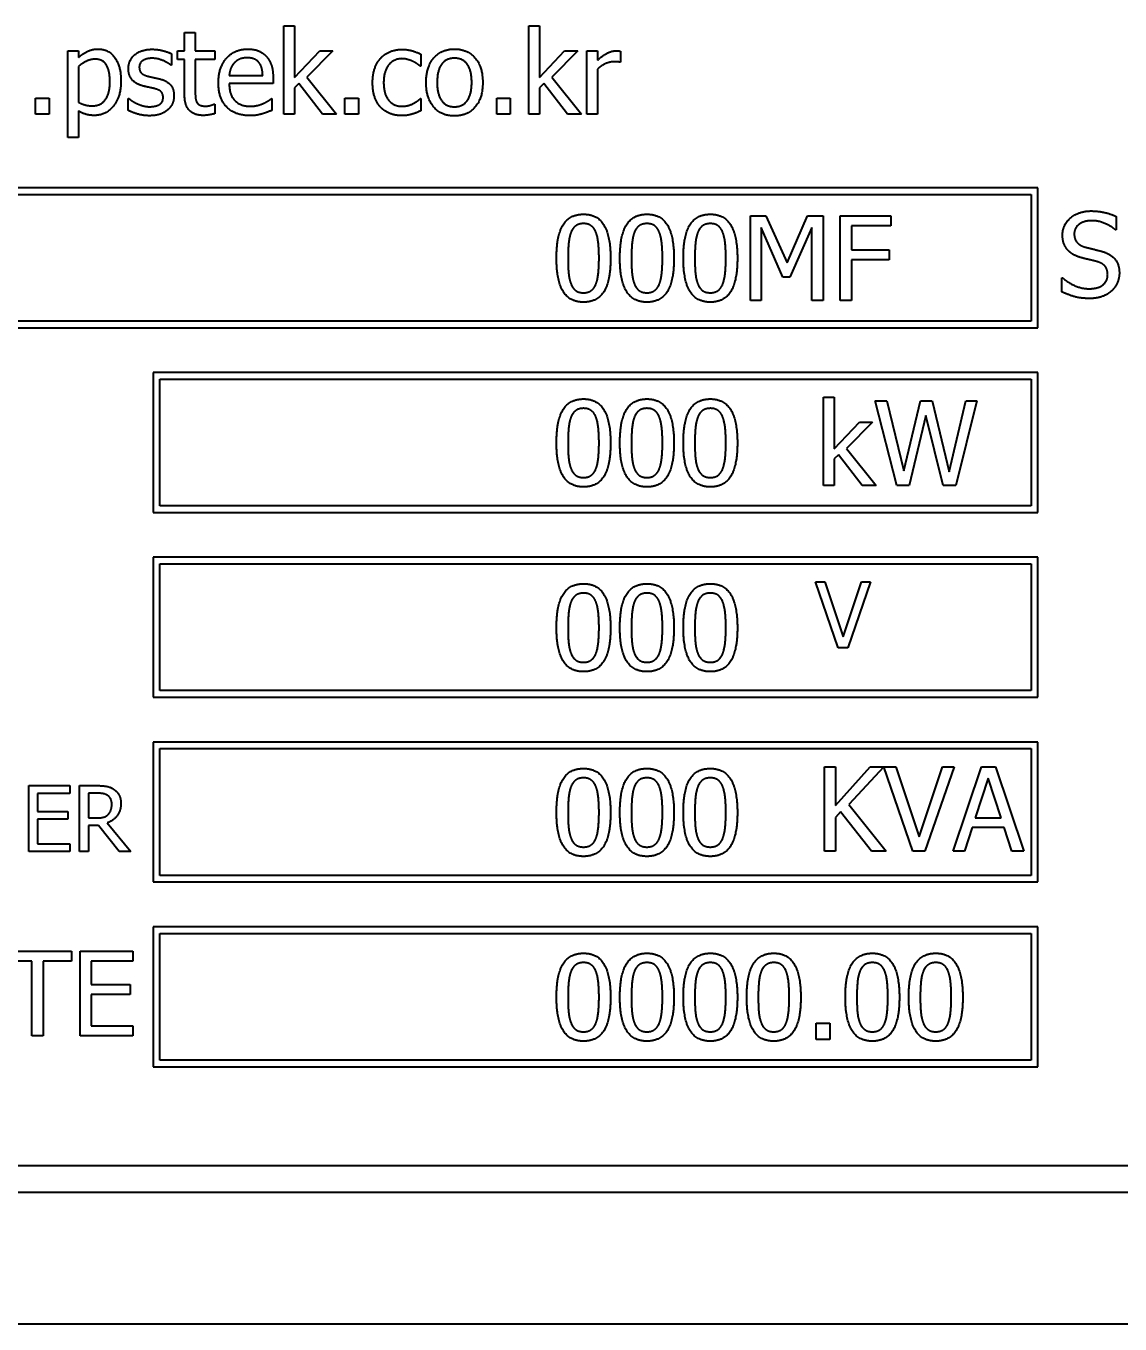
# Model space of a CAD drawing. Header units: inches. Extents: x 0 to 4752, y 0 to 3360.
# Drawn here: x 3000.64 to 3042.07, y 1206.88 to 1256.06 of the extents above; entities that cross this region are included whole.
import ezdxf

# ---------------------------------------------------------------- set-up
doc = ezdxf.new("R2010")
doc.units = ezdxf.units.IN
doc.header["$MEASUREMENT"] = 0
doc.layers.add('POWER SUPPLY CASE OUTLINE$0$가시적인 것(ISO)', color=3, linetype='Continuous', lineweight=40)

msp = doc.modelspace()

# ---------------------------------------------------------------- linework, layer by layer
at = {"layer": 'POWER SUPPLY CASE OUTLINE$0$가시적인 것(ISO)'}
for p, q in [((3006.65, 1255.123), (3006.65, 1255.813)), ((3006.65, 1255.813), (3007.055, 1255.813)), ((3007.055, 1255.813), (3007.055, 1255.123)), ((3010.413, 1252.721), (3010.413, 1256.064)), ((3010.413, 1256.064), (3010.818, 1256.064)), ((3010.818, 1256.064), (3010.818, 1254.109)), ((3019.689, 1252.721), (3019.689, 1256.064)), ((3019.689, 1256.064), (3020.094, 1256.064)), ((3020.094, 1256.064), (3020.094, 1254.109)), ((3002.229, 1251.837), (3002.229, 1255.123)), ((3002.229, 1255.123), (3002.634, 1255.123)), ((3002.634, 1255.123), (3002.634, 1254.871)), ((3006.16, 1255.006), (3006.16, 1254.573)), ((3006.378, 1254.788), (3006.378, 1255.123)), ((3006.378, 1255.123), (3006.65, 1255.123)), ((3006.65, 1254.788), (3006.378, 1254.788)), ((3006.65, 1253.458), (3006.65, 1254.788)), ((3007.055, 1255.123), (3007.799, 1255.123)), ((3007.799, 1254.788), (3007.055, 1254.788)), ((3007.055, 1254.788), (3007.055, 1253.645)), ((3007.799, 1255.123), (3007.799, 1254.788)), ((3010.818, 1254.109), (3011.767, 1255.123)), ((3012.27, 1255.123), (3011.284, 1254.119)), ((3011.767, 1255.123), (3012.27, 1255.123)), ((3015.6, 1254.993), (3015.6, 1254.539)), ((3020.094, 1254.109), (3021.043, 1255.123)), ((3021.546, 1255.123), (3020.56, 1254.119)), ((3021.043, 1255.123), (3021.546, 1255.123)), ((3021.88, 1255.123), (3022.285, 1255.123)), ((3021.88, 1252.721), (3021.88, 1255.123)), ((3022.285, 1255.123), (3022.285, 1254.765)), ((3023.154, 1254.69), (3023.133, 1254.69)), ((3023.154, 1255.11), (3023.154, 1254.69)), ((3002.634, 1254.534), (3002.634, 1253.17)), ((3006.16, 1254.573), (3006.14, 1254.573)), ((3008.341, 1254.189), (3009.609, 1254.189)), ((3015.6, 1254.539), (3015.576, 1254.539)), ((3022.285, 1254.425), (3022.285, 1252.721)), ((3010.003, 1253.881), (3008.341, 1253.881)), ((3010.003, 1254.101), (3010.003, 1253.881)), ((3010.978, 1253.881), (3010.818, 1253.725)), ((3010.818, 1253.725), (3010.818, 1252.721)), ((3011.871, 1252.721), (3010.978, 1253.881)), ((3011.284, 1254.119), (3012.402, 1252.721)), ((3020.254, 1253.881), (3020.094, 1253.725)), ((3020.094, 1253.725), (3020.094, 1252.721)), ((3021.146, 1252.721), (3020.254, 1253.881)), ((3020.56, 1254.119), (3021.678, 1252.721)), ((3001.01, 1252.721), (3001.01, 1253.333)), ((3001.01, 1253.333), (3001.524, 1253.333)), ((3001.524, 1253.333), (3001.524, 1252.721)), ((3004.514, 1252.867), (3004.514, 1253.321)), ((3004.514, 1253.321), (3004.534, 1253.321)), ((3009.936, 1253.31), (3009.959, 1253.31)), ((3009.959, 1253.31), (3009.959, 1252.869)), ((3012.719, 1252.721), (3012.719, 1253.333)), ((3012.719, 1253.333), (3013.232, 1253.333)), ((3013.232, 1253.333), (3013.232, 1252.721)), ((3015.576, 1253.31), (3015.6, 1253.31)), ((3015.6, 1253.31), (3015.6, 1252.856)), ((3018.47, 1252.721), (3018.47, 1253.333)), ((3018.47, 1253.333), (3018.984, 1253.333)), ((3018.984, 1253.333), (3018.984, 1252.721)), ((3001.524, 1252.721), (3001.01, 1252.721)), ((3002.634, 1252.843), (3002.634, 1251.837)), ((3007.776, 1253.105), (3007.799, 1253.105)), ((3007.799, 1253.105), (3007.799, 1252.742)), ((3010.818, 1252.721), (3010.413, 1252.721)), ((3012.402, 1252.721), (3011.871, 1252.721)), ((3013.232, 1252.721), (3012.719, 1252.721)), ((3018.984, 1252.721), (3018.47, 1252.721)), ((3020.094, 1252.721), (3019.689, 1252.721)), ((3021.678, 1252.721), (3021.146, 1252.721)), ((3022.285, 1252.721), (3021.88, 1252.721)), ((3002.634, 1251.837), (3002.229, 1251.837)), ((3038.959, 1249.932), (2982.459, 1249.932)), ((3038.959, 1244.632), (3038.959, 1249.932)), ((2982.709, 1249.682), (3038.709, 1249.682)), ((3038.709, 1249.682), (3038.709, 1244.882)), ((3028.084, 1245.667), (3028.084, 1248.867)), ((3028.084, 1248.867), (3028.665, 1248.867)), ((3028.665, 1248.867), (3029.464, 1247.086)), ((3029.464, 1247.086), (3030.236, 1248.867)), ((3030.236, 1248.867), (3030.828, 1248.867)), ((3030.828, 1248.867), (3030.828, 1245.667)), ((3031.476, 1245.667), (3031.476, 1248.867)), ((3031.476, 1248.867), (3033.39, 1248.867)), ((3033.39, 1248.867), (3033.39, 1248.489)), ((3041.926, 1248.846), (3041.926, 1248.338)), ((3028.481, 1248.424), (3028.481, 1245.667)), ((3029.308, 1246.549), (3028.481, 1248.424)), ((3030.402, 1248.424), (3029.567, 1246.549)), ((3030.402, 1245.667), (3030.402, 1248.424)), ((3033.39, 1248.489), (3031.901, 1248.489)), ((3031.901, 1248.489), (3031.901, 1247.586)), ((3041.926, 1248.338), (3041.895, 1248.338)), ((3031.901, 1247.586), (3033.328, 1247.586)), ((3033.328, 1247.586), (3033.328, 1247.208)), ((3033.328, 1247.208), (3031.901, 1247.208)), ((3031.901, 1247.208), (3031.901, 1245.667)), ((3029.567, 1246.549), (3029.308, 1246.549)), ((3039.875, 1245.989), (3039.875, 1246.523)), ((3039.875, 1246.523), (3039.906, 1246.523)), ((3028.481, 1245.667), (3028.084, 1245.667)), ((3030.828, 1245.667), (3030.402, 1245.667)), ((3031.901, 1245.667), (3031.476, 1245.667)), ((3038.709, 1244.882), (2982.709, 1244.882)), ((2982.459, 1244.632), (3038.959, 1244.632)), ((3005.459, 1242.932), (3005.459, 1237.632)), ((3038.959, 1242.932), (3005.459, 1242.932)), ((3038.959, 1237.632), (3038.959, 1242.932)), ((3005.709, 1237.882), (3005.709, 1242.682)), ((3005.709, 1242.682), (3038.709, 1242.682)), ((3038.709, 1242.682), (3038.709, 1237.882)), ((3030.849, 1238.655), (3030.849, 1241.998)), ((3030.849, 1241.998), (3031.254, 1241.998)), ((3031.254, 1241.998), (3031.254, 1240.043)), ((3033.621, 1238.655), (3032.804, 1241.855)), ((3032.804, 1241.855), (3033.243, 1241.855)), ((3033.243, 1241.855), (3033.886, 1239.203)), ((3033.886, 1239.203), (3034.524, 1241.855)), ((3034.524, 1241.855), (3034.957, 1241.855)), ((3034.957, 1241.855), (3035.6, 1239.171)), ((3035.6, 1239.171), (3036.24, 1241.855)), ((3036.658, 1241.855), (3035.854, 1238.655)), ((3036.24, 1241.855), (3036.658, 1241.855)), ((3031.254, 1240.043), (3032.203, 1241.057)), ((3032.706, 1241.057), (3031.72, 1240.053)), ((3032.203, 1241.057), (3032.706, 1241.057)), ((3034.726, 1241.311), (3034.093, 1238.655)), ((3035.377, 1238.655), (3034.726, 1241.311)), ((3031.72, 1240.053), (3032.838, 1238.655)), ((3031.414, 1239.815), (3031.254, 1239.659)), ((3031.254, 1239.659), (3031.254, 1238.655)), ((3032.306, 1238.655), (3031.414, 1239.815)), ((3031.254, 1238.655), (3030.849, 1238.655)), ((3032.838, 1238.655), (3032.306, 1238.655)), ((3034.093, 1238.655), (3033.621, 1238.655)), ((3035.854, 1238.655), (3035.377, 1238.655)), ((3005.459, 1237.632), (3038.959, 1237.632)), ((3038.709, 1237.882), (3005.709, 1237.882)), ((3005.459, 1235.932), (3005.459, 1230.632)), ((3038.959, 1235.932), (3005.459, 1235.932)), ((3005.709, 1230.882), (3005.709, 1235.682)), ((3005.709, 1235.682), (3038.709, 1235.682)), ((3038.709, 1235.682), (3038.709, 1230.882)), ((3038.959, 1230.632), (3038.959, 1235.932)), ((3031.403, 1232.498), (3030.542, 1234.998)), ((3030.542, 1234.998), (3030.898, 1234.998)), ((3030.898, 1234.998), (3031.591, 1232.921)), ((3031.591, 1232.921), (3032.284, 1234.998)), ((3032.623, 1234.998), (3031.761, 1232.498)), ((3032.284, 1234.998), (3032.623, 1234.998)), ((3031.761, 1232.498), (3031.403, 1232.498)), ((3005.459, 1230.632), (3038.959, 1230.632)), ((3038.709, 1230.882), (3005.709, 1230.882)), ((3005.459, 1228.932), (3005.459, 1223.632)), ((3038.959, 1228.932), (3005.459, 1228.932)), ((3005.709, 1223.882), (3005.709, 1228.682)), ((3005.709, 1228.682), (3038.709, 1228.682)), ((3038.709, 1228.682), (3038.709, 1223.882)), ((3038.959, 1223.632), (3038.959, 1228.932)), ((3030.88, 1224.798), (3030.88, 1227.998)), ((3030.88, 1227.998), (3031.305, 1227.998)), ((3031.305, 1227.998), (3031.305, 1226.528)), ((3031.305, 1226.528), (3032.618, 1227.998)), ((3033.129, 1227.99), (3031.811, 1226.569)), ((3032.618, 1227.998), (3033.582, 1227.998)), ((3034.228, 1224.798), (3033.129, 1227.99)), ((3033.582, 1227.998), (3034.469, 1225.34)), ((3034.469, 1225.34), (3035.356, 1227.998)), ((3035.789, 1227.998), (3034.687, 1224.798)), ((3035.356, 1227.998), (3035.789, 1227.998)), ((3035.75, 1224.798), (3036.829, 1227.998)), ((3036.829, 1227.998), (3037.353, 1227.998)), ((3037.353, 1227.998), (3038.432, 1224.798)), ((3000.747, 1224.782), (3000.747, 1227.282)), ((3000.747, 1227.282), (3002.311, 1227.282)), ((3002.311, 1227.282), (3002.311, 1226.987)), ((3002.676, 1227.282), (3003.32, 1227.282)), ((3002.676, 1224.782), (3002.676, 1227.282)), ((3037.081, 1227.562), (3036.588, 1226.056)), ((3037.576, 1226.056), (3037.081, 1227.562)), ((3002.311, 1226.987), (3001.08, 1226.987)), ((3001.08, 1226.987), (3001.08, 1226.302)), ((3003.338, 1226.995), (3003.008, 1226.995)), ((3003.008, 1226.995), (3003.008, 1226.055)), ((3001.08, 1226.302), (3002.228, 1226.302)), ((3002.228, 1226.302), (3002.228, 1226.006)), ((3031.492, 1226.287), (3031.305, 1226.076)), ((3032.662, 1224.798), (3031.492, 1226.287)), ((3031.811, 1226.569), (3033.214, 1224.798)), ((3001.08, 1226.006), (3001.08, 1225.078)), ((3002.228, 1226.006), (3001.08, 1226.006)), ((3003.008, 1226.055), (3003.3, 1226.055)), ((3003.389, 1225.777), (3003.008, 1225.777)), ((3003.008, 1225.777), (3003.008, 1224.782)), ((3004.179, 1224.782), (3003.389, 1225.777)), ((3003.721, 1225.87), (3004.611, 1224.782)), ((3031.305, 1226.076), (3031.305, 1224.798)), ((3036.471, 1225.693), (3036.181, 1224.798)), ((3037.693, 1225.693), (3036.471, 1225.693)), ((3036.588, 1226.056), (3037.576, 1226.056)), ((3037.983, 1224.798), (3037.693, 1225.693)), ((3002.311, 1224.782), (3000.747, 1224.782)), ((3001.08, 1225.078), (3002.311, 1225.078)), ((3002.311, 1225.078), (3002.311, 1224.782)), ((3003.008, 1224.782), (3002.676, 1224.782)), ((3004.611, 1224.782), (3004.179, 1224.782)), ((3031.305, 1224.798), (3030.88, 1224.798)), ((3033.214, 1224.798), (3032.662, 1224.798)), ((3034.687, 1224.798), (3034.228, 1224.798)), ((3036.181, 1224.798), (3035.75, 1224.798)), ((3038.432, 1224.798), (3037.983, 1224.798)), ((3038.709, 1223.882), (3005.709, 1223.882)), ((3005.459, 1223.632), (3038.959, 1223.632)), ((3005.459, 1221.932), (3005.459, 1216.632)), ((3038.959, 1221.932), (3005.459, 1221.932)), ((3038.959, 1216.632), (3038.959, 1221.932)), ((3005.709, 1216.882), (3005.709, 1221.682)), ((3005.709, 1221.682), (3038.709, 1221.682)), ((3038.709, 1221.682), (3038.709, 1216.882)), ((2999.794, 1221.007), (3002.366, 1221.007)), ((3002.366, 1221.007), (3002.366, 1220.628)), ((3002.691, 1217.807), (3002.691, 1221.007)), ((3002.691, 1221.007), (3004.693, 1221.007)), ((3004.693, 1221.007), (3004.693, 1220.628)), ((3000.868, 1220.628), (2999.794, 1220.628)), ((3000.868, 1217.807), (3000.868, 1220.628)), ((3002.366, 1220.628), (3001.293, 1220.628)), ((3001.293, 1220.628), (3001.293, 1217.807)), ((3004.693, 1220.628), (3003.116, 1220.628)), ((3003.116, 1220.628), (3003.116, 1219.752)), ((3003.116, 1219.752), (3004.586, 1219.752)), ((3004.586, 1219.752), (3004.586, 1219.373)), ((3003.116, 1219.373), (3003.116, 1218.186)), ((3004.586, 1219.373), (3003.116, 1219.373)), ((3030.568, 1217.667), (3030.568, 1218.279)), ((3030.568, 1218.279), (3031.082, 1218.279)), ((3031.082, 1218.279), (3031.082, 1217.667)), ((3001.293, 1217.807), (3000.868, 1217.807)), ((3004.693, 1217.807), (3002.691, 1217.807)), ((3003.116, 1218.186), (3004.693, 1218.186)), ((3004.693, 1218.186), (3004.693, 1217.807)), ((3031.082, 1217.667), (3030.568, 1217.667)), ((3038.709, 1216.882), (3005.709, 1216.882)), ((3005.459, 1216.632), (3038.959, 1216.632)), ((3092.793, 1212.882), (2964.625, 1212.882)), ((2963.709, 1211.882), (3093.709, 1211.882)), ((3103.709, 1206.882), (2953.709, 1206.882))]:
    msp.add_line(p, q, dxfattribs=at)
for points in [[(3002.634, 1254.871), (3002.784, 1255.009), (3003.152, 1255.19), (3003.367, 1255.19)], [(3003.367, 1255.19), (3003.78, 1255.19), (3004.241, 1254.537), (3004.241, 1253.987)], [(3004.524, 1254.446), (3004.524, 1254.773), (3005.014, 1255.18), (3005.419, 1255.18)], [(3005.419, 1255.18), (3005.618, 1255.18), (3006.023, 1255.081), (3006.16, 1255.006)], [(3007.931, 1253.909), (3007.931, 1254.495), (3008.546, 1255.19), (3009.041, 1255.19)], [(3009.041, 1255.19), (3009.264, 1255.19), (3009.609, 1255.061), (3009.736, 1254.923)], [(3014.083, 1254.85), (3014.225, 1255.009), (3014.648, 1255.177), (3014.892, 1255.177)], [(3014.892, 1255.177), (3015.089, 1255.177), (3015.457, 1255.066), (3015.6, 1254.993)], [(3015.797, 1253.922), (3015.797, 1254.524), (3016.388, 1255.19), (3016.87, 1255.19)], [(3016.87, 1255.19), (3017.358, 1255.19), (3017.941, 1254.526), (3017.941, 1253.922)], [(3003.269, 1254.806), (3003.098, 1254.806), (3002.776, 1254.653), (3002.634, 1254.534)], [(3003.824, 1253.94), (3003.824, 1254.353), (3003.562, 1254.806), (3003.269, 1254.806)], [(3005.411, 1254.84), (3005.211, 1254.84), (3004.936, 1254.672), (3004.936, 1254.503)], [(3006.14, 1254.573), (3005.984, 1254.698), (3005.605, 1254.84), (3005.411, 1254.84)], [(3008.538, 1254.669), (3008.448, 1254.573), (3008.354, 1254.342), (3008.341, 1254.189)], [(3009.018, 1254.858), (3008.857, 1254.858), (3008.632, 1254.762), (3008.538, 1254.669)], [(3009.472, 1254.672), (3009.402, 1254.762), (3009.181, 1254.858), (3009.018, 1254.858)], [(3009.609, 1254.189), (3009.604, 1254.353), (3009.537, 1254.591), (3009.472, 1254.672)], [(3009.736, 1254.923), (3009.866, 1254.786), (3010.003, 1254.389), (3010.003, 1254.101)], [(3013.771, 1253.917), (3013.771, 1254.233), (3013.94, 1254.695), (3014.083, 1254.85)], [(3014.884, 1254.825), (3014.57, 1254.825), (3014.189, 1254.35), (3014.189, 1253.917)], [(3015.301, 1254.718), (3015.216, 1254.76), (3014.988, 1254.825), (3014.884, 1254.825)], [(3015.576, 1254.539), (3015.532, 1254.576), (3015.397, 1254.669), (3015.301, 1254.718)], [(3016.87, 1254.843), (3016.556, 1254.843), (3016.214, 1254.389), (3016.214, 1253.922)], [(3017.524, 1253.922), (3017.524, 1254.389), (3017.184, 1254.843), (3016.87, 1254.843)], [(3022.285, 1254.765), (3022.505, 1254.962), (3022.835, 1255.123), (3022.99, 1255.123)], [(3022.915, 1254.708), (3022.752, 1254.708), (3022.43, 1254.565), (3022.285, 1254.425)], [(3023.133, 1254.69), (3023.086, 1254.703), (3022.985, 1254.708), (3022.915, 1254.708)], [(3022.99, 1255.123), (3023.052, 1255.123), (3023.115, 1255.118), (3023.154, 1255.11)], [(3005.048, 1253.798), (3004.773, 1253.878), (3004.524, 1254.21), (3004.524, 1254.446)], [(3004.936, 1254.503), (3004.936, 1254.35), (3005.1, 1254.202), (3005.281, 1254.156)], [(3005.281, 1254.156), (3005.369, 1254.132), (3005.592, 1254.086), (3005.714, 1254.057)], [(3003.163, 1253.038), (3003.476, 1253.038), (3003.824, 1253.499), (3003.824, 1253.94)], [(3004.241, 1253.987), (3004.241, 1253.385), (3003.668, 1252.675), (3003.23, 1252.675)], [(3005.481, 1253.699), (3005.403, 1253.717), (3005.154, 1253.769), (3005.048, 1253.798)], [(3005.836, 1253.359), (3005.836, 1253.502), (3005.681, 1253.65), (3005.481, 1253.699)], [(3005.714, 1254.057), (3005.979, 1253.99), (3006.249, 1253.681), (3006.249, 1253.414)], [(3009.14, 1252.667), (3008.564, 1252.667), (3007.931, 1253.313), (3007.931, 1253.909)], [(3008.341, 1253.881), (3008.341, 1253.463), (3008.761, 1253.02), (3009.135, 1253.02)], [(3014.083, 1252.976), (3013.935, 1253.129), (3013.771, 1253.601), (3013.771, 1253.917)], [(3014.189, 1253.917), (3014.189, 1253.494), (3014.557, 1253.02), (3014.884, 1253.02)], [(3016.87, 1252.654), (3016.37, 1252.654), (3015.797, 1253.336), (3015.797, 1253.922)], [(3016.214, 1253.922), (3016.214, 1253.468), (3016.556, 1253.002), (3016.87, 1253.002)], [(3017.941, 1253.922), (3017.941, 1253.315), (3017.358, 1252.654), (3016.87, 1252.654)], [(3016.87, 1253.002), (3017.181, 1253.002), (3017.524, 1253.461), (3017.524, 1253.922)], [(3002.634, 1253.17), (3002.792, 1253.095), (3003.017, 1253.038), (3003.163, 1253.038)], [(3004.534, 1253.321), (3004.586, 1253.279), (3004.726, 1253.18), (3004.843, 1253.126)], [(3005.694, 1253.085), (3005.769, 1253.134), (3005.836, 1253.245), (3005.836, 1253.359)], [(3006.249, 1253.414), (3006.249, 1253.258), (3006.127, 1252.983), (3006.007, 1252.882)], [(3007.351, 1252.675), (3007.021, 1252.675), (3006.65, 1253.051), (3006.65, 1253.458)], [(3007.055, 1253.645), (3007.055, 1253.463), (3007.068, 1253.263), (3007.112, 1253.178)], [(3007.112, 1253.178), (3007.148, 1253.103), (3007.312, 1253.027), (3007.452, 1253.027)], [(3009.627, 1253.126), (3009.736, 1253.178), (3009.887, 1253.269), (3009.936, 1253.31)], [(3014.884, 1253.02), (3015.081, 1253.02), (3015.439, 1253.183), (3015.576, 1253.31)], [(3003.23, 1252.675), (3003.051, 1252.675), (3002.776, 1252.758), (3002.634, 1252.843)], [(3005.31, 1252.664), (3005.069, 1252.664), (3004.651, 1252.794), (3004.514, 1252.867)], [(3004.843, 1253.126), (3004.944, 1253.077), (3005.193, 1253.004), (3005.325, 1253.004)], [(3006.007, 1252.882), (3005.88, 1252.776), (3005.556, 1252.664), (3005.31, 1252.664)], [(3005.325, 1253.004), (3005.421, 1253.004), (3005.642, 1253.048), (3005.694, 1253.085)], [(3007.799, 1252.742), (3007.685, 1252.711), (3007.452, 1252.675), (3007.351, 1252.675)], [(3007.452, 1253.027), (3007.55, 1253.027), (3007.734, 1253.087), (3007.776, 1253.105)], [(3009.135, 1253.02), (3009.267, 1253.02), (3009.524, 1253.079), (3009.627, 1253.126)], [(3009.594, 1252.734), (3009.477, 1252.701), (3009.285, 1252.667), (3009.14, 1252.667)], [(3009.959, 1252.869), (3009.889, 1252.841), (3009.677, 1252.758), (3009.594, 1252.734)], [(3014.892, 1252.667), (3014.643, 1252.667), (3014.23, 1252.82), (3014.083, 1252.976)], [(3015.286, 1252.729), (3015.182, 1252.698), (3015.019, 1252.667), (3014.892, 1252.667)], [(3015.6, 1252.856), (3015.54, 1252.828), (3015.358, 1252.747), (3015.286, 1252.729)], [(3020.735, 1247.265), (3020.735, 1248.131), (3021.235, 1248.932), (3021.759, 1248.932)], [(3021.759, 1248.932), (3022.286, 1248.932), (3022.781, 1248.102), (3022.781, 1247.267)], [(3023.136, 1247.265), (3023.136, 1248.131), (3023.637, 1248.932), (3024.161, 1248.932)], [(3024.161, 1248.932), (3024.687, 1248.932), (3025.182, 1248.102), (3025.182, 1247.267)], [(3025.538, 1247.265), (3025.538, 1248.131), (3026.038, 1248.932), (3026.562, 1248.932)], [(3026.562, 1248.932), (3027.088, 1248.932), (3027.584, 1248.102), (3027.584, 1247.267)], [(3039.898, 1248.138), (3039.898, 1248.527), (3040.505, 1249.054), (3040.974, 1249.054)], [(3040.974, 1249.054), (3041.244, 1249.054), (3041.721, 1248.947), (3041.926, 1248.846)], [(3021.759, 1248.577), (3021.58, 1248.577), (3021.35, 1248.408), (3021.282, 1248.24)], [(3022.229, 1248.245), (3022.164, 1248.408), (3021.938, 1248.577), (3021.759, 1248.577)], [(3022.345, 1247.267), (3022.345, 1247.597), (3022.293, 1248.081), (3022.229, 1248.245)], [(3024.161, 1248.577), (3023.982, 1248.577), (3023.751, 1248.408), (3023.683, 1248.24)], [(3024.63, 1248.245), (3024.565, 1248.408), (3024.34, 1248.577), (3024.161, 1248.577)], [(3024.747, 1247.267), (3024.747, 1247.597), (3024.695, 1248.081), (3024.63, 1248.245)], [(3026.562, 1248.577), (3026.383, 1248.577), (3026.152, 1248.408), (3026.085, 1248.24)], [(3027.031, 1248.245), (3026.966, 1248.408), (3026.741, 1248.577), (3026.562, 1248.577)], [(3027.148, 1247.267), (3027.148, 1247.597), (3027.096, 1248.081), (3027.031, 1248.245)], [(3041.003, 1248.686), (3040.707, 1248.686), (3040.342, 1248.408), (3040.342, 1248.182)], [(3041.895, 1248.338), (3041.742, 1248.478), (3041.265, 1248.686), (3041.003, 1248.686)], [(3021.282, 1248.24), (3021.217, 1248.076), (3021.171, 1247.578), (3021.171, 1247.265)], [(3023.683, 1248.24), (3023.619, 1248.076), (3023.572, 1247.578), (3023.572, 1247.265)], [(3026.085, 1248.24), (3026.02, 1248.076), (3025.973, 1247.578), (3025.973, 1247.265)], [(3040.106, 1247.56), (3040.007, 1247.666), (3039.898, 1247.952), (3039.898, 1248.138)], [(3040.342, 1248.182), (3040.342, 1247.98), (3040.557, 1247.739), (3040.759, 1247.685)], [(3021.759, 1245.6), (3021.23, 1245.6), (3020.735, 1246.422), (3020.735, 1247.265)], [(3021.171, 1247.265), (3021.171, 1246.928), (3021.212, 1246.476), (3021.28, 1246.3)], [(3022.781, 1247.267), (3022.781, 1246.406), (3022.281, 1245.6), (3021.759, 1245.6)], [(3022.231, 1246.292), (3022.293, 1246.45), (3022.345, 1246.938), (3022.345, 1247.267)], [(3024.161, 1245.6), (3023.632, 1245.6), (3023.136, 1246.422), (3023.136, 1247.265)], [(3023.572, 1247.265), (3023.572, 1246.928), (3023.613, 1246.476), (3023.681, 1246.3)], [(3025.182, 1247.267), (3025.182, 1246.406), (3024.682, 1245.6), (3024.161, 1245.6)], [(3024.633, 1246.292), (3024.695, 1246.45), (3024.747, 1246.938), (3024.747, 1247.267)], [(3026.562, 1245.6), (3026.033, 1245.6), (3025.538, 1246.422), (3025.538, 1247.265)], [(3025.973, 1247.265), (3025.973, 1246.928), (3026.015, 1246.476), (3026.082, 1246.3)], [(3027.584, 1247.267), (3027.584, 1246.406), (3027.083, 1245.6), (3026.562, 1245.6)], [(3027.034, 1246.292), (3027.096, 1246.45), (3027.148, 1246.938), (3027.148, 1247.267)], [(3040.635, 1247.277), (3040.469, 1247.321), (3040.207, 1247.454), (3040.106, 1247.56)], [(3041.213, 1247.132), (3041.065, 1247.174), (3040.819, 1247.231), (3040.635, 1247.277)], [(3040.759, 1247.685), (3040.894, 1247.648), (3041.285, 1247.555), (3041.415, 1247.516)], [(3041.415, 1247.516), (3041.744, 1247.415), (3042.05, 1247.008), (3042.05, 1246.709)], [(3041.607, 1246.642), (3041.607, 1246.834), (3041.418, 1247.073), (3041.213, 1247.132)], [(3021.28, 1246.3), (3021.342, 1246.134), (3021.573, 1245.955), (3021.759, 1245.955)], [(3021.759, 1245.955), (3021.936, 1245.955), (3022.166, 1246.124), (3022.231, 1246.292)], [(3023.681, 1246.3), (3023.743, 1246.134), (3023.974, 1245.955), (3024.161, 1245.955)], [(3024.161, 1245.955), (3024.337, 1245.955), (3024.568, 1246.124), (3024.633, 1246.292)], [(3026.082, 1246.3), (3026.144, 1246.134), (3026.375, 1245.955), (3026.562, 1245.955)], [(3026.562, 1245.955), (3026.738, 1245.955), (3026.969, 1246.124), (3027.034, 1246.292)], [(3039.906, 1246.523), (3040.116, 1246.326), (3040.648, 1246.108), (3040.894, 1246.108)], [(3040.894, 1246.108), (3041.247, 1246.108), (3041.607, 1246.401), (3041.607, 1246.642)], [(3042.05, 1246.709), (3042.05, 1246.52), (3041.897, 1246.157), (3041.76, 1246.03)], [(3040.925, 1245.74), (3040.578, 1245.74), (3040.09, 1245.885), (3039.875, 1245.989)], [(3041.76, 1246.03), (3041.607, 1245.89), (3041.218, 1245.74), (3040.925, 1245.74)], [(3020.735, 1240.265), (3020.735, 1241.131), (3021.235, 1241.932), (3021.759, 1241.932)], [(3021.759, 1241.932), (3022.286, 1241.932), (3022.781, 1241.102), (3022.781, 1240.267)], [(3023.136, 1240.265), (3023.136, 1241.131), (3023.637, 1241.932), (3024.161, 1241.932)], [(3024.161, 1241.932), (3024.687, 1241.932), (3025.182, 1241.102), (3025.182, 1240.267)], [(3025.538, 1240.265), (3025.538, 1241.131), (3026.038, 1241.932), (3026.562, 1241.932)], [(3026.562, 1241.932), (3027.088, 1241.932), (3027.584, 1241.102), (3027.584, 1240.267)], [(3021.759, 1241.577), (3021.58, 1241.577), (3021.35, 1241.408), (3021.282, 1241.24)], [(3022.229, 1241.245), (3022.164, 1241.408), (3021.938, 1241.577), (3021.759, 1241.577)], [(3024.161, 1241.577), (3023.982, 1241.577), (3023.751, 1241.408), (3023.683, 1241.24)], [(3024.63, 1241.245), (3024.565, 1241.408), (3024.34, 1241.577), (3024.161, 1241.577)], [(3026.562, 1241.577), (3026.383, 1241.577), (3026.152, 1241.408), (3026.085, 1241.24)], [(3027.031, 1241.245), (3026.966, 1241.408), (3026.741, 1241.577), (3026.562, 1241.577)], [(3021.282, 1241.24), (3021.217, 1241.076), (3021.171, 1240.578), (3021.171, 1240.265)], [(3022.345, 1240.267), (3022.345, 1240.597), (3022.293, 1241.081), (3022.229, 1241.245)], [(3023.683, 1241.24), (3023.619, 1241.076), (3023.572, 1240.578), (3023.572, 1240.265)], [(3024.747, 1240.267), (3024.747, 1240.597), (3024.695, 1241.081), (3024.63, 1241.245)], [(3026.085, 1241.24), (3026.02, 1241.076), (3025.973, 1240.578), (3025.973, 1240.265)], [(3027.148, 1240.267), (3027.148, 1240.597), (3027.096, 1241.081), (3027.031, 1241.245)], [(3021.759, 1238.6), (3021.23, 1238.6), (3020.735, 1239.422), (3020.735, 1240.265)], [(3021.171, 1240.265), (3021.171, 1239.928), (3021.212, 1239.476), (3021.28, 1239.3)], [(3022.781, 1240.267), (3022.781, 1239.406), (3022.281, 1238.6), (3021.759, 1238.6)], [(3022.231, 1239.292), (3022.293, 1239.45), (3022.345, 1239.938), (3022.345, 1240.267)], [(3024.161, 1238.6), (3023.632, 1238.6), (3023.136, 1239.422), (3023.136, 1240.265)], [(3023.572, 1240.265), (3023.572, 1239.928), (3023.613, 1239.476), (3023.681, 1239.3)], [(3025.182, 1240.267), (3025.182, 1239.406), (3024.682, 1238.6), (3024.161, 1238.6)], [(3024.633, 1239.292), (3024.695, 1239.45), (3024.747, 1239.938), (3024.747, 1240.267)], [(3026.562, 1238.6), (3026.033, 1238.6), (3025.538, 1239.422), (3025.538, 1240.265)], [(3025.973, 1240.265), (3025.973, 1239.928), (3026.015, 1239.476), (3026.082, 1239.3)], [(3027.584, 1240.267), (3027.584, 1239.406), (3027.083, 1238.6), (3026.562, 1238.6)], [(3027.034, 1239.292), (3027.096, 1239.45), (3027.148, 1239.938), (3027.148, 1240.267)], [(3021.28, 1239.3), (3021.342, 1239.134), (3021.573, 1238.955), (3021.759, 1238.955)], [(3021.759, 1238.955), (3021.936, 1238.955), (3022.166, 1239.124), (3022.231, 1239.292)], [(3023.681, 1239.3), (3023.743, 1239.134), (3023.974, 1238.955), (3024.161, 1238.955)], [(3024.161, 1238.955), (3024.337, 1238.955), (3024.568, 1239.124), (3024.633, 1239.292)], [(3026.082, 1239.3), (3026.144, 1239.134), (3026.375, 1238.955), (3026.562, 1238.955)], [(3026.562, 1238.955), (3026.738, 1238.955), (3026.969, 1239.124), (3027.034, 1239.292)], [(3020.735, 1233.265), (3020.735, 1234.131), (3021.235, 1234.932), (3021.759, 1234.932)], [(3021.759, 1234.577), (3021.58, 1234.577), (3021.35, 1234.408), (3021.282, 1234.24)], [(3021.759, 1234.932), (3022.286, 1234.932), (3022.781, 1234.102), (3022.781, 1233.267)], [(3022.229, 1234.245), (3022.164, 1234.408), (3021.938, 1234.577), (3021.759, 1234.577)], [(3023.136, 1233.265), (3023.136, 1234.131), (3023.637, 1234.932), (3024.161, 1234.932)], [(3024.161, 1234.577), (3023.982, 1234.577), (3023.751, 1234.408), (3023.683, 1234.24)], [(3024.161, 1234.932), (3024.687, 1234.932), (3025.182, 1234.102), (3025.182, 1233.267)], [(3024.63, 1234.245), (3024.565, 1234.408), (3024.34, 1234.577), (3024.161, 1234.577)], [(3025.538, 1233.265), (3025.538, 1234.131), (3026.038, 1234.932), (3026.562, 1234.932)], [(3026.562, 1234.577), (3026.383, 1234.577), (3026.152, 1234.408), (3026.085, 1234.24)], [(3026.562, 1234.932), (3027.088, 1234.932), (3027.584, 1234.102), (3027.584, 1233.267)], [(3027.031, 1234.245), (3026.966, 1234.408), (3026.741, 1234.577), (3026.562, 1234.577)], [(3021.282, 1234.24), (3021.217, 1234.076), (3021.171, 1233.578), (3021.171, 1233.265)], [(3022.345, 1233.267), (3022.345, 1233.597), (3022.293, 1234.081), (3022.229, 1234.245)], [(3023.683, 1234.24), (3023.619, 1234.076), (3023.572, 1233.578), (3023.572, 1233.265)], [(3024.747, 1233.267), (3024.747, 1233.597), (3024.695, 1234.081), (3024.63, 1234.245)], [(3026.085, 1234.24), (3026.02, 1234.076), (3025.973, 1233.578), (3025.973, 1233.265)], [(3027.148, 1233.267), (3027.148, 1233.597), (3027.096, 1234.081), (3027.031, 1234.245)], [(3021.759, 1231.6), (3021.23, 1231.6), (3020.735, 1232.422), (3020.735, 1233.265)], [(3021.171, 1233.265), (3021.171, 1232.928), (3021.212, 1232.476), (3021.28, 1232.3)], [(3022.781, 1233.267), (3022.781, 1232.406), (3022.281, 1231.6), (3021.759, 1231.6)], [(3022.231, 1232.292), (3022.293, 1232.45), (3022.345, 1232.938), (3022.345, 1233.267)], [(3024.161, 1231.6), (3023.632, 1231.6), (3023.136, 1232.422), (3023.136, 1233.265)], [(3023.572, 1233.265), (3023.572, 1232.928), (3023.613, 1232.476), (3023.681, 1232.3)], [(3025.182, 1233.267), (3025.182, 1232.406), (3024.682, 1231.6), (3024.161, 1231.6)], [(3024.633, 1232.292), (3024.695, 1232.45), (3024.747, 1232.938), (3024.747, 1233.267)], [(3026.562, 1231.6), (3026.033, 1231.6), (3025.538, 1232.422), (3025.538, 1233.265)], [(3025.973, 1233.265), (3025.973, 1232.928), (3026.015, 1232.476), (3026.082, 1232.3)], [(3027.584, 1233.267), (3027.584, 1232.406), (3027.083, 1231.6), (3026.562, 1231.6)], [(3027.034, 1232.292), (3027.096, 1232.45), (3027.148, 1232.938), (3027.148, 1233.267)], [(3021.28, 1232.3), (3021.342, 1232.134), (3021.573, 1231.955), (3021.759, 1231.955)], [(3021.759, 1231.955), (3021.936, 1231.955), (3022.166, 1232.124), (3022.231, 1232.292)], [(3023.681, 1232.3), (3023.743, 1232.134), (3023.974, 1231.955), (3024.161, 1231.955)], [(3024.161, 1231.955), (3024.337, 1231.955), (3024.568, 1232.124), (3024.633, 1232.292)], [(3026.082, 1232.3), (3026.144, 1232.134), (3026.375, 1231.955), (3026.562, 1231.955)], [(3026.562, 1231.955), (3026.738, 1231.955), (3026.969, 1232.124), (3027.034, 1232.292)], [(3020.735, 1226.265), (3020.735, 1227.131), (3021.235, 1227.932), (3021.759, 1227.932)], [(3021.759, 1227.932), (3022.286, 1227.932), (3022.781, 1227.102), (3022.781, 1226.267)], [(3023.136, 1226.265), (3023.136, 1227.131), (3023.637, 1227.932), (3024.161, 1227.932)], [(3024.161, 1227.932), (3024.687, 1227.932), (3025.182, 1227.102), (3025.182, 1226.267)], [(3025.538, 1226.265), (3025.538, 1227.131), (3026.038, 1227.932), (3026.562, 1227.932)], [(3026.562, 1227.932), (3027.088, 1227.932), (3027.584, 1227.102), (3027.584, 1226.267)], [(3003.32, 1227.282), (3003.535, 1227.282), (3003.825, 1227.236), (3003.956, 1227.151)], [(3003.956, 1227.151), (3004.088, 1227.066), (3004.24, 1226.8), (3004.24, 1226.604)], [(3021.282, 1227.24), (3021.217, 1227.076), (3021.171, 1226.578), (3021.171, 1226.265)], [(3021.759, 1227.577), (3021.58, 1227.577), (3021.35, 1227.408), (3021.282, 1227.24)], [(3022.229, 1227.245), (3022.164, 1227.408), (3021.938, 1227.577), (3021.759, 1227.577)], [(3022.345, 1226.267), (3022.345, 1226.597), (3022.293, 1227.081), (3022.229, 1227.245)], [(3023.683, 1227.24), (3023.619, 1227.076), (3023.572, 1226.578), (3023.572, 1226.265)], [(3024.161, 1227.577), (3023.982, 1227.577), (3023.751, 1227.408), (3023.683, 1227.24)], [(3024.63, 1227.245), (3024.565, 1227.408), (3024.34, 1227.577), (3024.161, 1227.577)], [(3024.747, 1226.267), (3024.747, 1226.597), (3024.695, 1227.081), (3024.63, 1227.245)], [(3026.085, 1227.24), (3026.02, 1227.076), (3025.973, 1226.578), (3025.973, 1226.265)], [(3026.562, 1227.577), (3026.383, 1227.577), (3026.152, 1227.408), (3026.085, 1227.24)], [(3027.031, 1227.245), (3026.966, 1227.408), (3026.741, 1227.577), (3026.562, 1227.577)], [(3027.148, 1226.267), (3027.148, 1226.597), (3027.096, 1227.081), (3027.031, 1227.245)], [(3003.736, 1226.91), (3003.665, 1226.956), (3003.476, 1226.995), (3003.338, 1226.995)], [(3004.24, 1226.604), (3004.24, 1226.33), (3003.96, 1225.959), (3003.721, 1225.87)], [(3003.894, 1226.577), (3003.894, 1226.687), (3003.817, 1226.855), (3003.736, 1226.91)], [(3003.3, 1226.055), (3003.444, 1226.055), (3003.673, 1226.105), (3003.752, 1226.184)], [(3003.752, 1226.184), (3003.825, 1226.253), (3003.894, 1226.448), (3003.894, 1226.577)], [(3021.759, 1224.6), (3021.23, 1224.6), (3020.735, 1225.422), (3020.735, 1226.265)], [(3021.171, 1226.265), (3021.171, 1225.928), (3021.212, 1225.476), (3021.28, 1225.3)], [(3022.781, 1226.267), (3022.781, 1225.406), (3022.281, 1224.6), (3021.759, 1224.6)], [(3022.231, 1225.292), (3022.293, 1225.45), (3022.345, 1225.938), (3022.345, 1226.267)], [(3024.161, 1224.6), (3023.632, 1224.6), (3023.136, 1225.422), (3023.136, 1226.265)], [(3023.572, 1226.265), (3023.572, 1225.928), (3023.613, 1225.476), (3023.681, 1225.3)], [(3025.182, 1226.267), (3025.182, 1225.406), (3024.682, 1224.6), (3024.161, 1224.6)], [(3024.633, 1225.292), (3024.695, 1225.45), (3024.747, 1225.938), (3024.747, 1226.267)], [(3026.562, 1224.6), (3026.033, 1224.6), (3025.538, 1225.422), (3025.538, 1226.265)], [(3025.973, 1226.265), (3025.973, 1225.928), (3026.015, 1225.476), (3026.082, 1225.3)], [(3027.584, 1226.267), (3027.584, 1225.406), (3027.083, 1224.6), (3026.562, 1224.6)], [(3027.034, 1225.292), (3027.096, 1225.45), (3027.148, 1225.938), (3027.148, 1226.267)], [(3021.28, 1225.3), (3021.342, 1225.134), (3021.573, 1224.955), (3021.759, 1224.955)], [(3021.759, 1224.955), (3021.936, 1224.955), (3022.166, 1225.124), (3022.231, 1225.292)], [(3023.681, 1225.3), (3023.743, 1225.134), (3023.974, 1224.955), (3024.161, 1224.955)], [(3024.161, 1224.955), (3024.337, 1224.955), (3024.568, 1225.124), (3024.633, 1225.292)], [(3026.082, 1225.3), (3026.144, 1225.134), (3026.375, 1224.955), (3026.562, 1224.955)], [(3026.562, 1224.955), (3026.738, 1224.955), (3026.969, 1225.124), (3027.034, 1225.292)], [(3020.735, 1219.265), (3020.735, 1220.131), (3021.235, 1220.932), (3021.759, 1220.932)], [(3021.759, 1220.932), (3022.286, 1220.932), (3022.781, 1220.102), (3022.781, 1219.267)], [(3023.136, 1219.265), (3023.136, 1220.131), (3023.637, 1220.932), (3024.161, 1220.932)], [(3024.161, 1220.932), (3024.687, 1220.932), (3025.182, 1220.102), (3025.182, 1219.267)], [(3025.538, 1219.265), (3025.538, 1220.131), (3026.038, 1220.932), (3026.562, 1220.932)], [(3026.562, 1220.932), (3027.088, 1220.932), (3027.584, 1220.102), (3027.584, 1219.267)], [(3027.939, 1219.265), (3027.939, 1220.131), (3028.439, 1220.932), (3028.963, 1220.932)], [(3028.963, 1220.932), (3029.49, 1220.932), (3029.985, 1220.102), (3029.985, 1219.267)], [(3031.673, 1219.265), (3031.673, 1220.131), (3032.174, 1220.932), (3032.697, 1220.932)], [(3032.697, 1220.932), (3033.224, 1220.932), (3033.719, 1220.102), (3033.719, 1219.267)], [(3034.074, 1219.265), (3034.074, 1220.131), (3034.575, 1220.932), (3035.099, 1220.932)], [(3035.099, 1220.932), (3035.625, 1220.932), (3036.12, 1220.102), (3036.12, 1219.267)], [(3021.282, 1220.24), (3021.217, 1220.076), (3021.171, 1219.578), (3021.171, 1219.265)], [(3021.759, 1220.577), (3021.58, 1220.577), (3021.35, 1220.408), (3021.282, 1220.24)], [(3022.229, 1220.245), (3022.164, 1220.408), (3021.938, 1220.577), (3021.759, 1220.577)], [(3022.345, 1219.267), (3022.345, 1219.597), (3022.293, 1220.081), (3022.229, 1220.245)], [(3023.683, 1220.24), (3023.619, 1220.076), (3023.572, 1219.578), (3023.572, 1219.265)], [(3024.161, 1220.577), (3023.982, 1220.577), (3023.751, 1220.408), (3023.683, 1220.24)], [(3024.63, 1220.245), (3024.565, 1220.408), (3024.34, 1220.577), (3024.161, 1220.577)], [(3024.747, 1219.267), (3024.747, 1219.597), (3024.695, 1220.081), (3024.63, 1220.245)], [(3026.085, 1220.24), (3026.02, 1220.076), (3025.973, 1219.578), (3025.973, 1219.265)], [(3026.562, 1220.577), (3026.383, 1220.577), (3026.152, 1220.408), (3026.085, 1220.24)], [(3027.031, 1220.245), (3026.966, 1220.408), (3026.741, 1220.577), (3026.562, 1220.577)], [(3027.148, 1219.267), (3027.148, 1219.597), (3027.096, 1220.081), (3027.031, 1220.245)], [(3028.486, 1220.24), (3028.421, 1220.076), (3028.375, 1219.578), (3028.375, 1219.265)], [(3028.963, 1220.577), (3028.784, 1220.577), (3028.553, 1220.408), (3028.486, 1220.24)], [(3029.433, 1220.245), (3029.368, 1220.408), (3029.142, 1220.577), (3028.963, 1220.577)], [(3029.549, 1219.267), (3029.549, 1219.597), (3029.497, 1220.081), (3029.433, 1220.245)], [(3032.22, 1220.24), (3032.155, 1220.076), (3032.109, 1219.578), (3032.109, 1219.265)], [(3032.697, 1220.577), (3032.518, 1220.577), (3032.288, 1220.408), (3032.22, 1220.24)], [(3033.167, 1220.245), (3033.102, 1220.408), (3032.876, 1220.577), (3032.697, 1220.577)], [(3033.283, 1219.267), (3033.283, 1219.597), (3033.232, 1220.081), (3033.167, 1220.245)], [(3034.622, 1220.24), (3034.557, 1220.076), (3034.51, 1219.578), (3034.51, 1219.265)], [(3035.099, 1220.577), (3034.92, 1220.577), (3034.689, 1220.408), (3034.622, 1220.24)], [(3035.568, 1220.245), (3035.503, 1220.408), (3035.278, 1220.577), (3035.099, 1220.577)], [(3035.685, 1219.267), (3035.685, 1219.597), (3035.633, 1220.081), (3035.568, 1220.245)], [(3021.759, 1217.6), (3021.23, 1217.6), (3020.735, 1218.422), (3020.735, 1219.265)], [(3021.171, 1219.265), (3021.171, 1218.928), (3021.212, 1218.476), (3021.28, 1218.3)], [(3022.781, 1219.267), (3022.781, 1218.406), (3022.281, 1217.6), (3021.759, 1217.6)], [(3022.231, 1218.292), (3022.293, 1218.45), (3022.345, 1218.938), (3022.345, 1219.267)], [(3024.161, 1217.6), (3023.632, 1217.6), (3023.136, 1218.422), (3023.136, 1219.265)], [(3023.572, 1219.265), (3023.572, 1218.928), (3023.613, 1218.476), (3023.681, 1218.3)], [(3025.182, 1219.267), (3025.182, 1218.406), (3024.682, 1217.6), (3024.161, 1217.6)], [(3024.633, 1218.292), (3024.695, 1218.45), (3024.747, 1218.938), (3024.747, 1219.267)], [(3026.562, 1217.6), (3026.033, 1217.6), (3025.538, 1218.422), (3025.538, 1219.265)], [(3025.973, 1219.265), (3025.973, 1218.928), (3026.015, 1218.476), (3026.082, 1218.3)], [(3027.584, 1219.267), (3027.584, 1218.406), (3027.083, 1217.6), (3026.562, 1217.6)], [(3027.034, 1218.292), (3027.096, 1218.45), (3027.148, 1218.938), (3027.148, 1219.267)], [(3028.963, 1217.6), (3028.434, 1217.6), (3027.939, 1218.422), (3027.939, 1219.265)], [(3028.375, 1219.265), (3028.375, 1218.928), (3028.416, 1218.476), (3028.483, 1218.3)], [(3029.985, 1219.267), (3029.985, 1218.406), (3029.484, 1217.6), (3028.963, 1217.6)], [(3029.435, 1218.292), (3029.497, 1218.45), (3029.549, 1218.938), (3029.549, 1219.267)], [(3032.697, 1217.6), (3032.168, 1217.6), (3031.673, 1218.422), (3031.673, 1219.265)], [(3032.109, 1219.265), (3032.109, 1218.928), (3032.15, 1218.476), (3032.218, 1218.3)], [(3033.719, 1219.267), (3033.719, 1218.406), (3033.219, 1217.6), (3032.697, 1217.6)], [(3033.169, 1218.292), (3033.232, 1218.45), (3033.283, 1218.938), (3033.283, 1219.267)], [(3035.099, 1217.6), (3034.57, 1217.6), (3034.074, 1218.422), (3034.074, 1219.265)], [(3034.51, 1219.265), (3034.51, 1218.928), (3034.552, 1218.476), (3034.619, 1218.3)], [(3036.12, 1219.267), (3036.12, 1218.406), (3035.62, 1217.6), (3035.099, 1217.6)], [(3035.571, 1218.292), (3035.633, 1218.45), (3035.685, 1218.938), (3035.685, 1219.267)], [(3021.28, 1218.3), (3021.342, 1218.134), (3021.573, 1217.955), (3021.759, 1217.955)], [(3021.759, 1217.955), (3021.936, 1217.955), (3022.166, 1218.124), (3022.231, 1218.292)], [(3023.681, 1218.3), (3023.743, 1218.134), (3023.974, 1217.955), (3024.161, 1217.955)], [(3024.161, 1217.955), (3024.337, 1217.955), (3024.568, 1218.124), (3024.633, 1218.292)], [(3026.082, 1218.3), (3026.144, 1218.134), (3026.375, 1217.955), (3026.562, 1217.955)], [(3026.562, 1217.955), (3026.738, 1217.955), (3026.969, 1218.124), (3027.034, 1218.292)], [(3028.483, 1218.3), (3028.546, 1218.134), (3028.776, 1217.955), (3028.963, 1217.955)], [(3028.963, 1217.955), (3029.14, 1217.955), (3029.37, 1218.124), (3029.435, 1218.292)], [(3032.218, 1218.3), (3032.28, 1218.134), (3032.511, 1217.955), (3032.697, 1217.955)], [(3032.697, 1217.955), (3032.874, 1217.955), (3033.105, 1218.124), (3033.169, 1218.292)], [(3034.619, 1218.3), (3034.681, 1218.134), (3034.912, 1217.955), (3035.099, 1217.955)], [(3035.099, 1217.955), (3035.275, 1217.955), (3035.506, 1218.124), (3035.571, 1218.292)]]:
    msp.add_open_spline(points, degree=2, dxfattribs=at)

doc.saveas('drawing.dxf')
